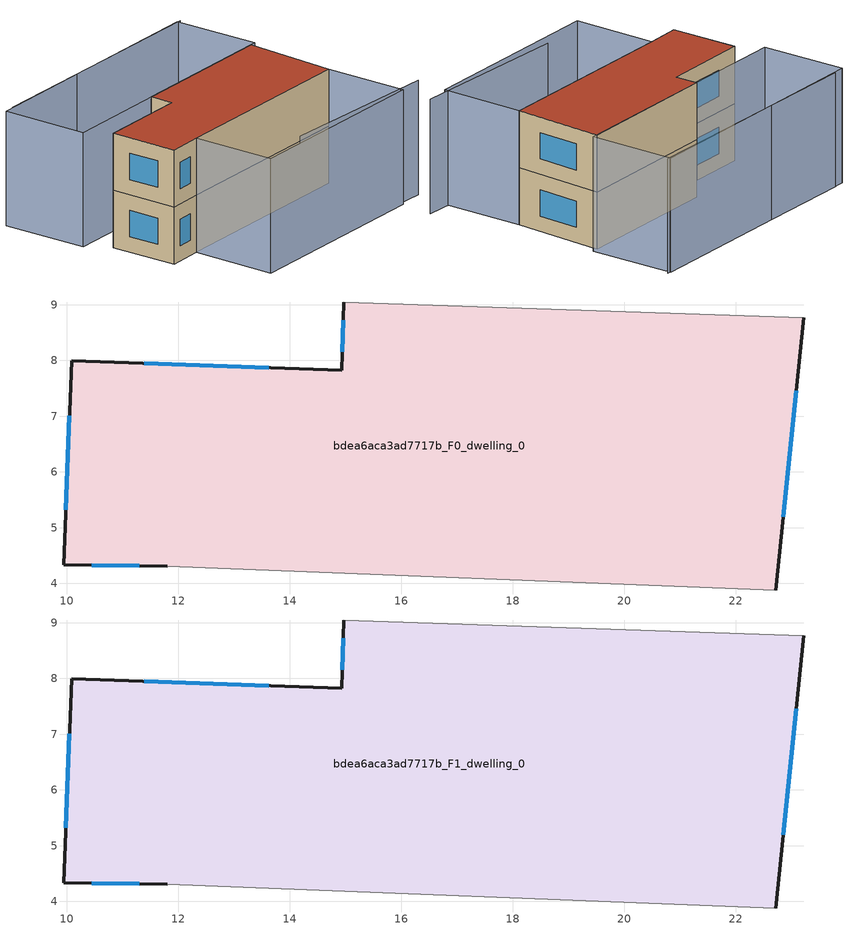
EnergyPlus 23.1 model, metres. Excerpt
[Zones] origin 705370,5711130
bdea6aca3ad7717b_F0_dwelling_0
 floor ground (EU_floor_Construction): 23.22,8.77 22.72,3.88 11.81,4.31 9.95,4.33 10.09,7.99 14.93,7.82 14.97,9.05 z0
 wall outside (EU_wall_Construction): 14.97,9.05 14.93,7.82 10.09,7.99 9.95,4.33 11.81,4.31 / 22.72,3.88 23.22,8.77 z0:3
 wall adiabatic (EU_wall_Construction): 23.22,8.77 14.97,9.05 / 11.81,4.31 22.72,3.88 z0:3
 window (EU_Window_Construction): 14.96,8.72 14.94,8.15 / 22.86,5.2 23.08,7.45 / 10.45,4.33 11.31,4.32 / 10.05,7.01 9.99,5.32 / 13.63,7.87 11.4,7.95 z0.81:2.19
bdea6aca3ad7717b_F1_dwelling_0
 floor to bdea6aca3ad7717b_F0_dwelling_0 (EU_floor_Construction): 23.22,8.77 22.72,3.88 11.81,4.31 9.95,4.33 10.09,7.99 14.93,7.82 14.97,9.05 z3
 wall outside (EU_wall_Construction): 14.97,9.05 14.93,7.82 10.09,7.99 9.95,4.33 11.81,4.31 / 22.72,3.88 23.22,8.77 z3:6
 wall adiabatic (EU_wall_Construction): 23.22,8.77 14.97,9.05 / 11.81,4.31 22.72,3.88 z3:6
 window (EU_Window_Construction): 14.96,8.72 14.94,8.15 / 22.86,5.2 23.08,7.45 / 10.45,4.33 11.31,4.32 / 10.05,7.01 9.99,5.32 / 13.63,7.87 11.4,7.95 z3.81:5.19
 roof outside (EU_roof_Construction): 22.72,3.88 23.22,8.77 14.97,9.05 14.93,7.82 10.09,7.99 9.95,4.33 11.81,4.31 z6
shading: 14.82,0.23 23.93,-0.53 / 23.82,13.3 10.14,13.91 / 23.49,8.73 9.35,9.26 / 9.35,9.26 9.52,13.89 / 9.52,13.89 23.66,13.37 / 23.66,13.37 23.49,8.73 / 11.81,4.31 22.72,3.88 / 22.72,3.88 22.55,-0.59 / 22.55,-0.59 11.63,-0.17 / 11.63,-0.17 11.81,4.31 z0:6
[Building]
EU S2 Campaign: North Axis=0; Terrain=City; Solar Distribution=FullExterior
[Site:Location]
London: Latitude=51.5; Longitude=-0.5; Time Zone=0; Elevation=25
[SizingPeriod:WeatherFileDays]
AnnualSizingPeriod: Begin Month=1; Begin Day of Month=1; End Month=12; End Day of Month=31; Day of Week for Start Day=Monday; Use Weather File Daylight Saving Period=No; Use Weather File Rain and Snow Indicators=No
[MATERIAL]
EU_InternalMass_Material: Roughness=MediumRough; Thickness=0.1; Conductivity=1; Density=1800; Specific Heat=900; Thermal Absorptance=0.9; Solar Absorptance=0.7; Visible Absorptance=0.7
[MATERIAL:NOMASS] Roughness=MediumRough; Thermal Absorptance=0.9; Solar Absorptance=0.7; Visible Absorptance=0.7
Name | Thermal Resistance
EU_wall_NoMass | 0.555556
EU_roof_NoMass | 0.510204
EU_floor_NoMass | 1.68919
[WINDOWMATERIAL:SIMPLEGLAZINGSYSTEM]
EU_Window_SimpleGlazing: UFactor=3.96; Solar Heat Gain Coefficient=0.85; Visible Transmittance=0.85
[CONSTRUCTION]
EU_wall_Construction: EU_wall_NoMass
EU_roof_Construction: EU_roof_NoMass
EU_floor_Construction: EU_floor_NoMass
EU_Window_Construction: EU_Window_SimpleGlazing
EU_InternalMass_Construction: EU_InternalMass_Material
[ZONE] Type=1; Multiplier=1; Ceiling Height=autocalculate; Volume=171.207; Floor Area=autocalculate; Part of Total Floor Area=Yes
bdea6aca3ad7717b_F0_dwelling_0; bdea6aca3ad7717b_F1_dwelling_0
[INTERNALMASS] Construction=EU_InternalMass_Construction; Surface Area=57.0691
Name | Zone or ZoneList
bdea6aca3ad7717b_F0_dwelling_0_EU_InternalMass | bdea6aca3ad7717b_F0_dwelling_0
bdea6aca3ad7717b_F1_dwelling_0_EU_InternalMass | bdea6aca3ad7717b_F1_dwelling_0
[OTHEREQUIPMENT] Fuel Type=Electricity; Design Level Calculation Method=Watts/Area; Power per Zone Floor Area=1; Fraction Latent=0; Fraction Radiant=0; Fraction Lost=0; Carbon Dioxide Generation Rate=0; EndUse Subcategory=EU_Step8_InternalGains
Name | Zone or ZoneList or Space or SpaceList | Schedule
EU_Step8_InternalGain_bdea6aca3ad7717b_F0_dwelling_0_f000 | bdea6aca3ad7717b_F0_dwelling_0 | EU_Step8_GainSchedule_bdea6aca3ad7717b_F0_dwelling_0_f000
EU_Step8_InternalGain_bdea6aca3ad7717b_F1_dwelling_0_f000 | bdea6aca3ad7717b_F1_dwelling_0 | EU_Step8_GainSchedule_bdea6aca3ad7717b_F1_dwelling_0_f000
[ZONEVENTILATION:DESIGNFLOWRATE] Schedule=EU_AlwaysOn; Design Flow Rate Calculation Method=AirChanges/Hour; Air Changes per Hour=0.48; Ventilation Type=Natural; Fan Pressure Rise=0; Fan Total Efficiency=1; Constant Term Coefficient=1; Temperature Term Coefficient=0; Velocity Term Coefficient=0; Velocity Squared Term Coefficient=0; Minimum Indoor Temperature=-100; Maximum Indoor Temperature=100; Delta Temperature=-100; Minimum Outdoor Temperature=-100; Maximum Outdoor Temperature=100; Maximum Wind Speed=40
Name | Zone or ZoneList or Space or SpaceList
EU_ConstantAir_bdea6aca3ad7717b_F0_dwelling_0 | bdea6aca3ad7717b_F0_dwelling_0
EU_ConstantAir_bdea6aca3ad7717b_F1_dwelling_0 | bdea6aca3ad7717b_F1_dwelling_0
[HVACTEMPLATE:THERMOSTAT] Constant Heating Setpoint=20; Constant Cooling Setpoint=50
EU_HeatOnly_bdea6aca3ad7717b_F0_dwelling_0; EU_HeatOnly_bdea6aca3ad7717b_F1_dwelling_0
[HVACTEMPLATE:ZONE:IDEALLOADSAIRSYSTEM] System Availability Schedule=EU_AlwaysOn; Maximum Heating Supply Air Temperature=50; Minimum Cooling Supply Air Temperature=13; Maximum Heating Supply Air Humidity Ratio=0.0156; Minimum Cooling Supply Air Humidity Ratio=0.0077; Heating Limit=NoLimit; Cooling Limit=NoLimit; Heating Availability Schedule=EU_AlwaysOn; Cooling Availability Schedule=EU_CoolingOff; Dehumidification Control Type=ConstantSensibleHeatRatio; Cooling Sensible Heat Ratio=0.7; Dehumidification Setpoint=60; Humidification Control Type=None; Humidification Setpoint=30; Outdoor Air Method=None; Outdoor Air Flow Rate per Person=0.00944; Outdoor Air Flow Rate per Zone Floor Area=0; Outdoor Air Flow Rate per Zone=0; Demand Controlled Ventilation Type=None; Outdoor Air Economizer Type=NoEconomizer; Heat Recovery Type=None; Sensible Heat Recovery Effectiveness=0.7; Latent Heat Recovery Effectiveness=0.65
Name | Template Thermostat
bdea6aca3ad7717b_F0_dwelling_0 | EU_HeatOnly_bdea6aca3ad7717b_F0_dwelling_0
bdea6aca3ad7717b_F1_dwelling_0 | EU_HeatOnly_bdea6aca3ad7717b_F1_dwelling_0
[SIZING:ZONE] Zone Cooling Design Supply Air Temperature Input Method=SupplyAirTemperature; Zone Cooling Design Supply Air Temperature=13; Zone Heating Design Supply Air Temperature Input Method=SupplyAirTemperature; Zone Heating Design Supply Air Temperature=50; Zone Cooling Design Supply Air Humidity Ratio=0.008; Zone Heating Design Supply Air Humidity Ratio=0.008; Cooling Design Air Flow Method=DesignDay; Cooling Design Air Flow Rate=0; Cooling Minimum Air Flow per Zone Floor Area=0.000762; Cooling Minimum Air Flow=0; Cooling Minimum Air Flow Fraction=0.2; Heating Design Air Flow Method=DesignDay; Heating Design Air Flow Rate=0; Heating Maximum Air Flow per Zone Floor Area=0.002032; Heating Maximum Air Flow=0.141576; Heating Maximum Air Flow Fraction=0.3; Account for Dedicated Outdoor Air System=No; Dedicated Outdoor Air System Control Strategy=NeutralSupplyAir; Dedicated Outdoor Air Low Setpoint Temperature for Design=autosize; Dedicated Outdoor Air High Setpoint Temperature for Design=autosize; Zone Load Sizing Method=Sensible Load Only No Latent Load; Zone Latent Cooling Design Supply Air Humidity Ratio Input Method=HumidityRatioDifference; Zone Cooling Design Supply Air Humidity Ratio Difference=0.005; Zone Latent Heating Design Supply Air Humidity Ratio Input Method=HumidityRatioDifference; Zone Humidification Design Supply Air Humidity Ratio Difference=0.005
bdea6aca3ad7717b_F0_dwelling_0; bdea6aca3ad7717b_F1_dwelling_0
[SCHEDULE:CONSTANT]
Name | Hourly Value
EU_AlwaysOn | 1
EU_CoolingOff | 0
[SCHEDULE:FILE] Column Number=1; Rows to Skip at Top=0; Number of Hours of Data=8760; Column Separator=Comma; Interpolate to Timestep=No; Minutes per Item=60; Adjust Schedule for Daylight Savings=Yes
Name | File
EU_Step8_GainSchedule_bdea6aca3ad7717b_F0_dwelling_0_f000 | ../../schedules/bdea6aca3ad7717b/bdea6aca3ad7717b_F0_dwelling_0_f000_gain.csv
EU_Step8_GainSchedule_bdea6aca3ad7717b_F1_dwelling_0_f000 | ../../schedules/bdea6aca3ad7717b/bdea6aca3ad7717b_F1_dwelling_0_f000_gain.csv
